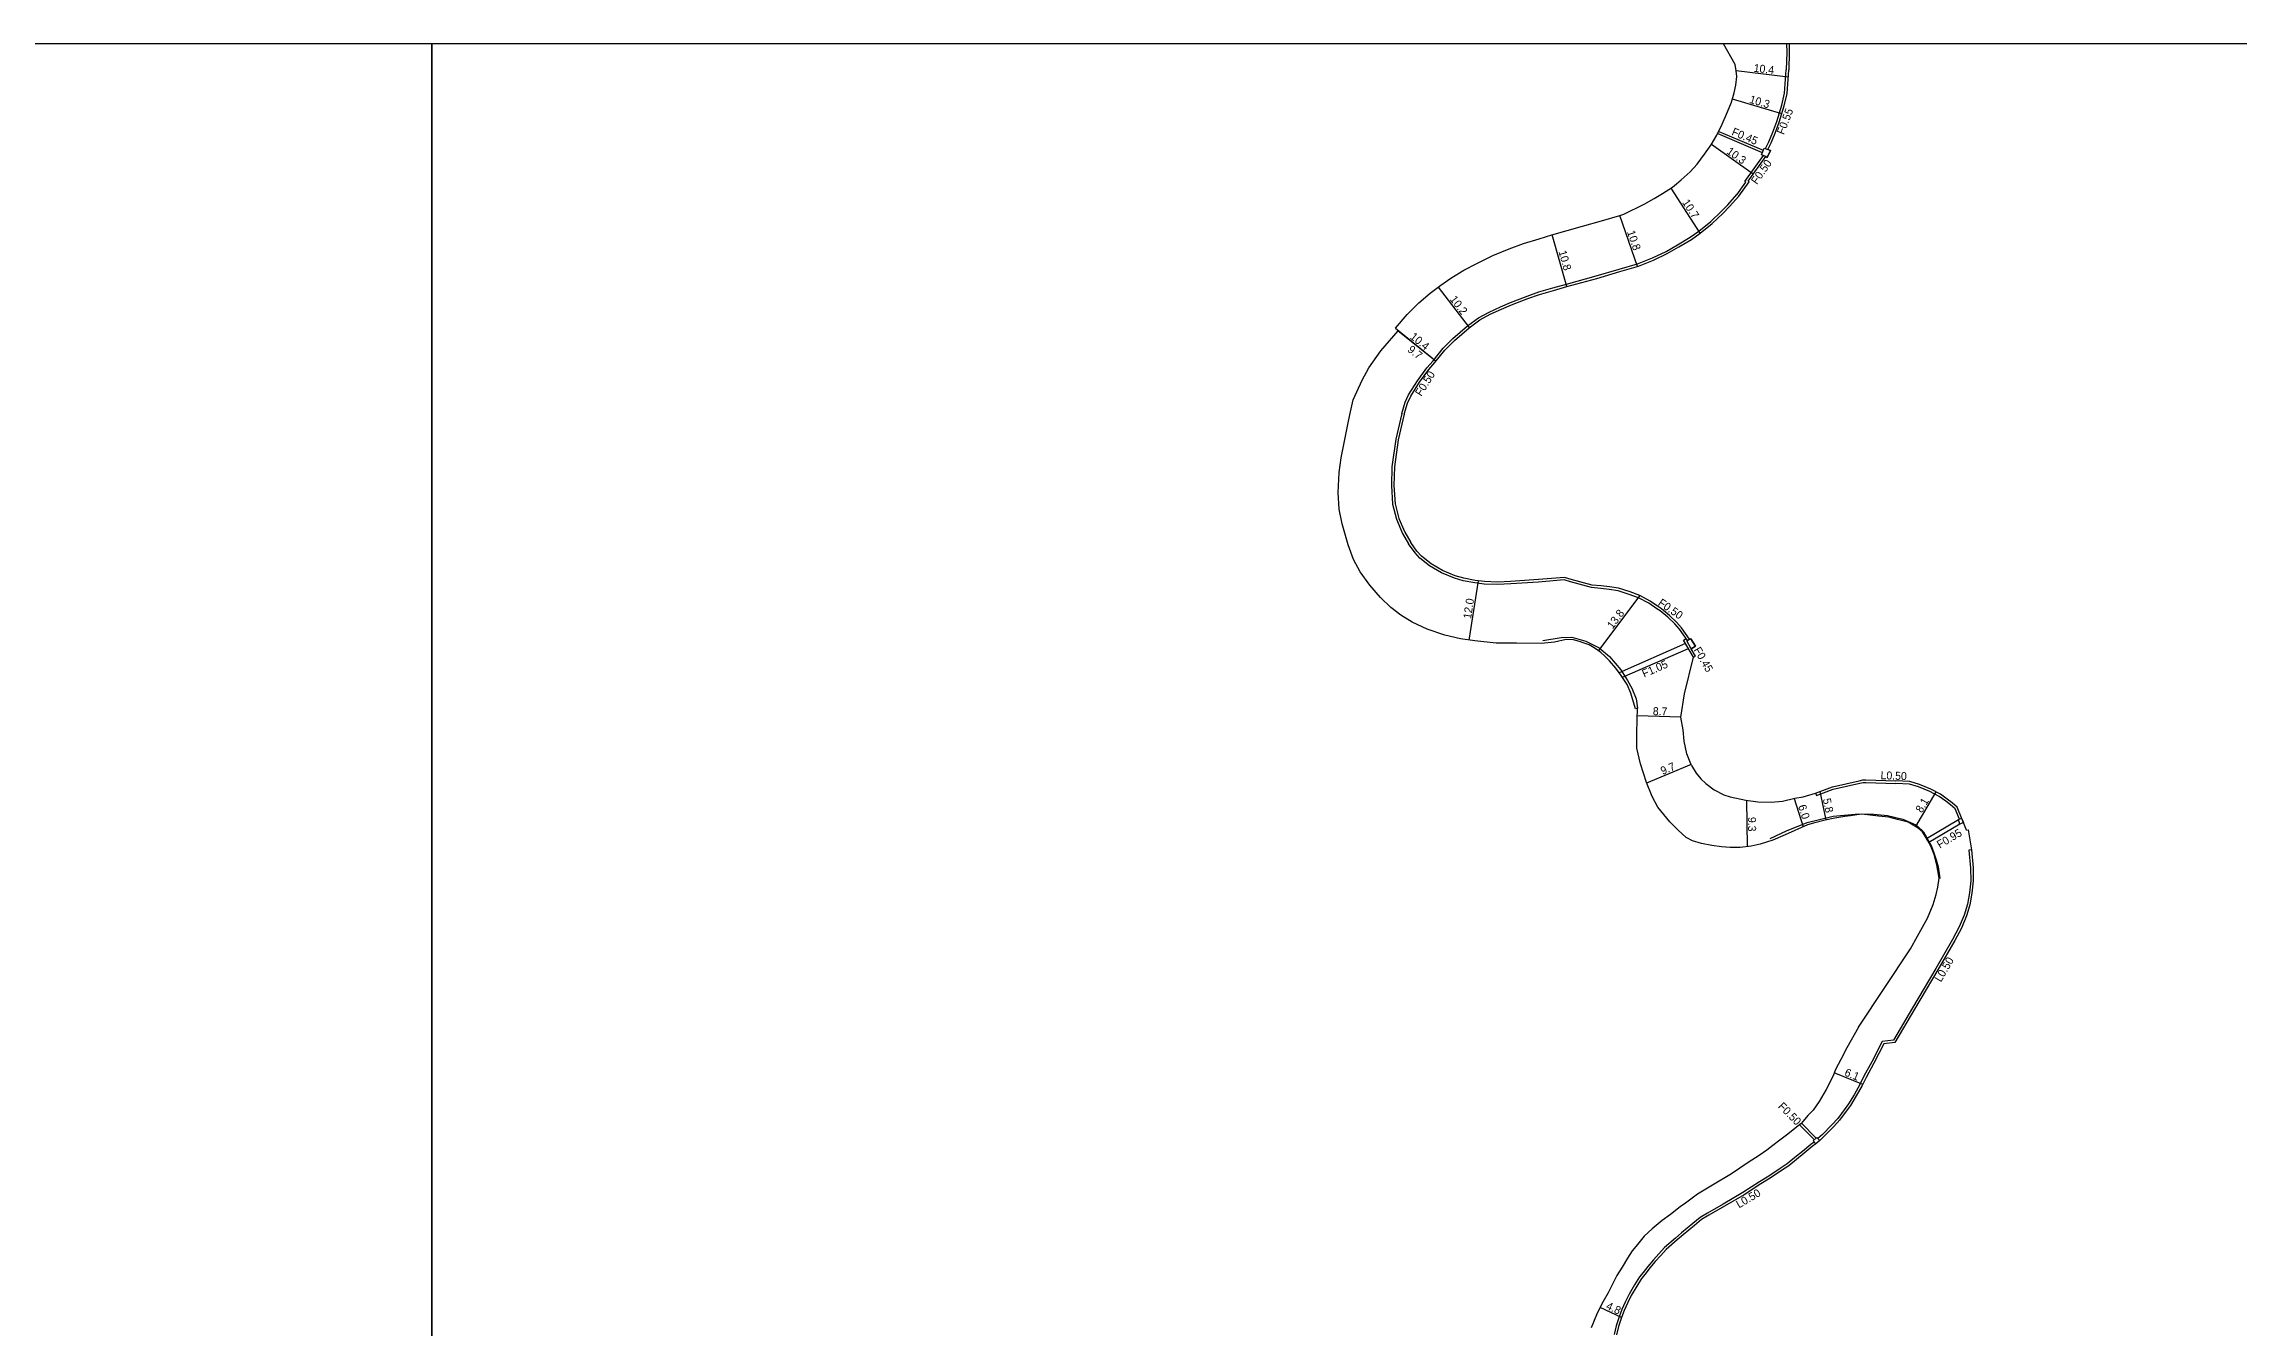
# Model space of a CAD drawing. Header units: metres. Extents: x -24000 to -20000, y -96000 to -93000.
# Drawn here: x -21677.6 to -21238.8, y -93256.7 to -93000 of the extents above; entities that cross this region are included whole.
import ezdxf

# ---------------------------------------------------------------- set-up
doc = ezdxf.new("R2010")
doc.units = ezdxf.units.M
doc.header["$LTSCALE"] = 2.5
for name, color, linetype in [('側溝・桝', 7, 'Continuous'), ('図郭', 7, 'Continuous'), ('幅員', 7, 'Continuous'), ('歩道・分離帯・安全施設', 7, 'Continuous'), ('道路', 7, 'Continuous')]:
    doc.layers.add(name, color=color, linetype=linetype)
doc.styles.get("Standard").update_dxf_attribs({"font": ''})
doc.styles.get('Standard').set_extended_font_data('@MS PGothic')

msp = doc.modelspace()

# ---------------------------------------------------------------- linework, layer by layer
at = {"layer": '側溝・桝'}
for points in [[(-21329.1, -93000), (-21329.05, -93001.69), (-21329.17, -93005.21)], [(-21332.63, -93019.6), (-21331.84, -93017.65), (-21331.02, -93015.51), (-21330.03, -93012.27), (-21329.48, -93009.87), (-21329.17, -93005.21)], [(-21333.29, -93020.94), (-21332.63, -93019.6)], [(-21339.04, -93030.19), (-21337.27, -93027.66), (-21337.41, -93027.54), (-21333.73, -93022.33)], [(-21401.04, -93064.81), (-21399.78, -93063.38), (-21397.79, -93060.89), (-21395.81, -93058.94), (-21392.87, -93056.38), (-21390.7, -93054.79), (-21388.58, -93053.64), (-21386.29, -93052.57), (-21384.29, -93051.73), (-21380.98, -93050.45), (-21378.66, -93049.62), (-21375.81, -93048.82), (-21373.13, -93048.04), (-21367.17, -93046.42), (-21362.55, -93045.05), (-21358.87, -93043.97), (-21355.89, -93042.78), (-21353.19, -93041.51), (-21350.88, -93040.19), (-21348.4, -93038.68), (-21346.66, -93037.45), (-21344.27, -93035.54), (-21342.2, -93033.55), (-21340.85, -93032.21), (-21339.01, -93030.14)], [(-21406.03, -93073.93), (-21405.38, -93071.67), (-21404.68, -93070.22), (-21402.91, -93067.41), (-21401.04, -93064.81)], [(-21406.03, -93073.93), (-21407.23, -93079.09), (-21408.02, -93084.57), (-21408.12, -93088.31), (-21407.88, -93092.06), (-21407.1, -93095.08), (-21405.89, -93097.92), (-21404.68, -93100)], [(-21348.92, -93119.33), (-21350.52, -93117.08), (-21351.45, -93116.02), (-21352.85, -93114.68), (-21354.37, -93113.42), (-21355.01, -93113), (-21356.65, -93111.87), (-21358.67, -93110.81), (-21360.57, -93110.1), (-21362.78, -93109.37), (-21364.57, -93109.1), (-21366.22, -93108.92), (-21368.09, -93108.75), (-21372.28, -93107.61), (-21373.57, -93107.22), (-21378.69, -93107.64), (-21384.26, -93108.03), (-21386.92, -93108.15), (-21389.57, -93108.06), (-21391.44, -93107.82), (-21393.76, -93107.37), (-21395.53, -93106.88), (-21398.13, -93105.79), (-21400.47, -93104.43), (-21402.46, -93102.84), (-21403.39, -93101.78), (-21404.68, -93100)], [(-21347.7, -93122.66), (-21349.68, -93119.24), (-21349.19, -93118.94)], [(-21323.28, -93149.86), (-21323.13, -93150.33), (-21319.74, -93149.09), (-21314.44, -93147.89), (-21313.75, -93147.72), (-21313.27, -93147.71), (-21307.27, -93147.93)], [(-21294.54, -93155.05), (-21295.38, -93152.97), (-21296.3, -93152.17), (-21297.25, -93151.45), (-21298.57, -93150.51), (-21300.46, -93149.54), (-21302.69, -93148.59), (-21304.49, -93148.05), (-21307.27, -93147.93)], [(-21292.12, -93161.23), (-21292.62, -93161.29), (-21292.28, -93164.85), (-21292.25, -93167.41), (-21292.52, -93169.82), (-21292.92, -93172.08), (-21293.56, -93174.25), (-21294.56, -93176.63), (-21295.9, -93179.13), (-21299.27, -93184.94), (-21303.92, -93192.79), (-21307.74, -93199.27), (-21309.99, -93199.57), (-21312.07, -93203.63), (-21313.61, -93206.48), (-21314.44, -93208.14), (-21315.58, -93210.19), (-21316.73, -93212.03), (-21317.55, -93213.2), (-21318.87, -93214.93), (-21320.03, -93216.21), (-21321.91, -93218.14), (-21322.81, -93218.96), (-21322.81, -93218.96)], [(-21323.56, -93219.65), (-21323.57, -93219.65), (-21324.27, -93220.15), (-21325.91, -93221.51), (-21327.44, -93222.77), (-21328.94, -93223.99), (-21330.39, -93224.91), (-21332.64, -93226.48), (-21334.48, -93227.6), (-21337.83, -93229.75), (-21341.77, -93232.07), (-21344.88, -93233.87), (-21346.38, -93234.75), (-21347.81, -93235.93), (-21350.1, -93237.82), (-21351.32, -93238.86), (-21353.5, -93240.77), (-21354.63, -93241.98), (-21355.72, -93243.2), (-21356.83, -93244.53), (-21357.79, -93245.74), (-21358.48, -93246.63), (-21359.49, -93248.2), (-21360.58, -93250.11), (-21361.37, -93251.67), (-21362.03, -93253.17), (-21362.57, -93254.59), (-21363.17, -93256.43), (-21363.59, -93258.12)]]:
    msp.add_lwpolyline(points, dxfattribs=at)
at = {"layer": '側溝・桝', "ltscale": 0.5}
for points in [[(-21342.86, -93017.91), (-21333.94, -93021.7)], [(-21342.66, -93017.5), (-21333.76, -93021.27)]]:
    msp.add_lwpolyline(points, dxfattribs=at)
at = {"layer": '側溝・桝', "ltscale": 0.5, "flags": 128}
for points in [[(-21333.58, -93020.83), (-21332.82, -93021.12), (-21332.31, -93021.32), (-21332.94, -93022.72), (-21333.26, -93022.52), (-21334.13, -93022.16)], [(-21349.04, -93119.41), (-21348.49, -93119.06), (-21348.21, -93118.97), (-21347.28, -93120.47), (-21348.14, -93120.97)], [(-21294.08, -93154.86), (-21293.72, -93155.75), (-21294.43, -93156.07), (-21294.73, -93155.12)], [(-21322.47, -93219.33), (-21323.25, -93220.04), (-21323.75, -93219.41), (-21323.03, -93218.73)]]:
    msp.add_lwpolyline(points, close=True, dxfattribs=at)
for points in [[(-21349.27, -93119.95), (-21362.55, -93125.78)], [(-21361.91, -93126.65), (-21348.71, -93120.91)], [(-21301.09, -93158.96), (-21294.73, -93155.12)], [(-21294.43, -93156.07), (-21300.64, -93159.76)], [(-21326.5, -93216.19), (-21323.52, -93219.18)], [(-21326.12, -93215.86), (-21323.17, -93218.86)]]:
    msp.add_lwpolyline(points, dxfattribs=at)
at = {"layer": '図郭'}
for points in [[(-22400, -93600), (-21600, -93600), (-21600, -93000), (-22400, -93000)], [(-21600, -93600), (-20800, -93600), (-20800, -93000), (-21600, -93000)]]:
    msp.add_lwpolyline(points, close=True, dxfattribs=at)
at = {"layer": '幅員', "flags": 128}
for points in [[(-21328.77, -93006.66), (-21339.14, -93005.42)], [(-21330.04, -93014.01), (-21339.93, -93011.03)], [(-21335.74, -93026.04), (-21344.09, -93020.1)], [(-21346.35, -93037.84), (-21352.18, -93028.85)], [(-21358.9, -93044.5), (-21362.45, -93034.32)], [(-21373, -93048.53), (-21375.94, -93038.18)], [(-21392.52, -93056.75), (-21398.73, -93048.64)], [(-21407.32, -93056.89), (-21399.18, -93063.44)], [(-21406.73, -93057.41), (-21399.18, -93063.44)], [(-21390.74, -93107.41), (-21392.6, -93119.24)], [(-21358.46, -93110.35), (-21366.72, -93121.36)], [(-21350.26, -93134.68), (-21358.94, -93134.41)], [(-21348.16, -93144.12), (-21357.07, -93147.85)], [(-21337.1, -93151.26), (-21336.99, -93160.57)], [(-21327.55, -93150.92), (-21325.75, -93156.6)], [(-21322.44, -93149.55), (-21321.23, -93155.22)], [(-21299.23, -93149.61), (-21303.31, -93156.56)], [(-21313.87, -93208.12), (-21319.54, -93205.8)], [(-21362.1, -93254.76), (-21366.4, -93252.74)]]:
    msp.add_lwpolyline(points, dxfattribs=at)
at = {"layer": '歩道・分離帯・安全施設', "ltscale": 0.5, "flags": 128}
for points in [[(-21377.83, -93119.34), (-21374.18, -93118.74), (-21372.03, -93118.65), (-21369.25, -93119.47), (-21366.59, -93120.8), (-21364.53, -93122.51), (-21362.21, -93125.21), (-21360.88, -93127.32), (-21360.02, -93128.86), (-21359.16, -93131), (-21358.89, -93132.86)], [(-21332.39, -93158.96), (-21329.13, -93157.41), (-21324.98, -93155.73), (-21319.75, -93154.44), (-21314.62, -93154.03), (-21311.64, -93154.04), (-21308.91, -93154.33), (-21305.84, -93155.09), (-21303.23, -93156.22)], [(-21302.96, -93156.4), (-21301.74, -93157.63), (-21301.01, -93158.83), (-21300.16, -93160.36), (-21299.62, -93161.78), (-21299.16, -93163.2), (-21298.8, -93164.59), (-21298.56, -93165.94), (-21298.46, -93166.91)]]:
    msp.add_lwpolyline(points, dxfattribs=at)
at = {"layer": '道路'}
for points in [[(-21301.36, -93158.49), (-21301.93, -93157.62), (-21302.76, -93156.88), (-21304.8, -93155.68), (-21306.9, -93155.11), (-21308.62, -93154.7), (-21310.68, -93154.48), (-21314.05, -93154.09), (-21315.07, -93154.17), (-21316.31, -93154.41), (-21317.47, -93154.54), (-21319.44, -93154.84), (-21321.34, -93155.24), (-21323.68, -93155.89), (-21324.92, -93156.22), (-21329.34, -93158.23), (-21331.86, -93159.3), (-21334.35, -93160.04), (-21336.2, -93160.47), (-21338.36, -93160.75), (-21340.34, -93160.75), (-21342.08, -93160.61), (-21344.01, -93160.35), (-21346.11, -93159.94), (-21347.87, -93159.42), (-21349.2, -93158.73), (-21350.79, -93157.28), (-21352.41, -93155.61), (-21354.82, -93152.65), (-21355.94, -93150.56), (-21357.11, -93147.76), (-21358.33, -93143.99), (-21359.04, -93140.89), (-21359.04, -93137.78), (-21358.96, -93135.25), (-21358.89, -93132.86), (-21359.31, -93133.02), (-21360.22, -93129.87), (-21360.95, -93128.11), (-21362.14, -93126.31), (-21363.24, -93124.87), (-21364.47, -93123.4), (-21365.53, -93122.41), (-21366.25, -93121.71), (-21366.96, -93121.18), (-21367.88, -93120.59), (-21368.59, -93120.23), (-21369.54, -93119.9), (-21370.5, -93119.55), (-21371.71, -93119.18), (-21373.17, -93119.14), (-21375.49, -93119.67), (-21378.14, -93119.94), (-21383.11, -93119.86), (-21387.18, -93119.86), (-21391.46, -93119.42), (-21394.28, -93118.98), (-21397.4, -93118.3), (-21400.93, -93117.04), (-21403.95, -93115.69), (-21406.26, -93114.26), (-21408.26, -93112.7), (-21410.27, -93110.7), (-21412.44, -93108.29), (-21414.34, -93105.58), (-21415.7, -93103.14), (-21416.76, -93100.23), (-21417.96, -93096.02), (-21418.54, -93093.08), (-21418.78, -93089.73), (-21418.57, -93085.76), (-21418.17, -93082.83), (-21416.81, -93076.11), (-21416.43, -93074.19), (-21415.73, -93071.21), (-21413.97, -93067.26), (-21412.65, -93064.78), (-21410.25, -93061.39), (-21406.73, -93057.41), (-21407.32, -93056.89), (-21404.96, -93054.16), (-21402.61, -93051.79), (-21400.35, -93049.88), (-21398.24, -93048.27), (-21396.25, -93046.86), (-21393.61, -93045.27), (-21391.05, -93043.93), (-21387.86, -93042.36), (-21384.57, -93040.98), (-21381.69, -93039.91), (-21378.57, -93038.99), (-21376.02, -93038.2), (-21369.93, -93036.47), (-21366.07, -93035.39), (-21362.43, -93034.31), (-21361.66, -93034.04), (-21357.59, -93032.08), (-21355.55, -93030.9), (-21353.89, -93029.96), (-21351.91, -93028.67), (-21351.09, -93028.01), (-21350.18, -93027.21), (-21348.37, -93025.59), (-21346.98, -93024.05), (-21345.47, -93022.05), (-21344.17, -93020.21), (-21343.03, -93018.26), (-21341.96, -93016.03), (-21340.89, -93013.61), (-21340.13, -93011.69), (-21339.55, -93009.78), (-21339.24, -93008.23), (-21339.04, -93006.53), (-21339.14, -93005.42), (-21339.4, -93004.14), (-21341.71, -93000)], [(-21328.6, -93000), (-21328.55, -93001.69), (-21328.67, -93005.22)], [(-21332.18, -93019.82), (-21331.37, -93017.83), (-21330.55, -93015.68), (-21329.55, -93012.39), (-21328.99, -93009.95), (-21328.67, -93005.22)], [(-21338.63, -93030.47), (-21336.6, -93027.58), (-21336.74, -93027.46), (-21333.26, -93022.52), (-21332.94, -93022.72), (-21332.31, -93021.32), (-21332.82, -93021.12), (-21332.18, -93019.82)], [(-21400.66, -93065.15), (-21399.4, -93063.7), (-21397.42, -93061.23), (-21395.47, -93059.31), (-21392.55, -93056.77), (-21390.44, -93055.21), (-21388.35, -93054.08), (-21386.09, -93053.03), (-21384.11, -93052.19), (-21380.81, -93050.91), (-21378.51, -93050.1), (-21375.67, -93049.31), (-21373, -93048.53), (-21367.03, -93046.9), (-21362.41, -93045.53), (-21358.71, -93044.44), (-21355.69, -93043.24), (-21352.96, -93041.95), (-21350.62, -93040.62), (-21348.13, -93039.1), (-21346.36, -93037.85), (-21343.94, -93035.92), (-21341.85, -93033.91), (-21340.49, -93032.55), (-21338.63, -93030.47)], [(-21405.54, -93074.04), (-21404.91, -93071.85), (-21404.24, -93070.46), (-21402.5, -93067.69), (-21400.66, -93065.15)], [(-21405.54, -93074.04), (-21406.74, -93079.18), (-21407.52, -93084.61), (-21407.62, -93088.3), (-21407.39, -93091.98), (-21406.62, -93094.91), (-21405.44, -93097.69), (-21404.24, -93099.75)], [(-21347.7, -93122.66), (-21347.28, -93122.48), (-21348.14, -93120.97), (-21347.28, -93120.47), (-21348.21, -93118.97), (-21348.49, -93119.06), (-21350.12, -93116.77), (-21351.09, -93115.67), (-21352.51, -93114.31), (-21354.07, -93113.02), (-21354.73, -93112.59), (-21356.39, -93111.44), (-21358.46, -93110.35), (-21360.4, -93109.63), (-21362.67, -93108.88), (-21364.51, -93108.61), (-21366.17, -93108.43), (-21368, -93108.26), (-21372.14, -93107.13), (-21373.52, -93106.72), (-21378.73, -93107.15), (-21384.29, -93107.53), (-21386.92, -93107.65), (-21389.53, -93107.56), (-21391.37, -93107.33), (-21393.64, -93106.88), (-21395.36, -93106.41), (-21397.91, -93105.34), (-21400.19, -93104.01), (-21402.11, -93102.48), (-21403, -93101.47), (-21404.24, -93099.75)], [(-21348.07, -93144.32), (-21349.03, -93142.02), (-21349.59, -93139.48), (-21349.76, -93137.18), (-21350.26, -93134.68), (-21349.52, -93129.97), (-21347.7, -93122.66)], [(-21348.07, -93144.32), (-21347.18, -93145.85), (-21346.23, -93146.99), (-21345.26, -93147.95), (-21343.54, -93149.18), (-21341.63, -93150.22), (-21340.38, -93150.63), (-21337.21, -93151.24), (-21334.82, -93151.58), (-21332.15, -93151.67), (-21329.9, -93151.45), (-21327.42, -93150.89), (-21325.76, -93150.58), (-21323.28, -93149.86), (-21319.89, -93148.61), (-21314.55, -93147.4), (-21313.82, -93147.22), (-21313.27, -93147.21), (-21307.25, -93147.43)], [(-21293.11, -93157.27), (-21294.96, -93152.68), (-21295.99, -93151.78), (-21296.95, -93151.05), (-21298.31, -93150.08), (-21300.24, -93149.09), (-21302.52, -93148.11), (-21304.41, -93147.56), (-21307.25, -93147.43)], [(-21314.74, -93196.68), (-21317.04, -93200.83), (-21318.27, -93203.17), (-21319.28, -93205.15), (-21319.79, -93206.41)], [(-21309.67, -93200.03), (-21311.62, -93203.86), (-21313.16, -93206.71), (-21313.99, -93208.37), (-21315.15, -93210.44), (-21316.31, -93212.31), (-21317.15, -93213.49), (-21318.48, -93215.25), (-21319.66, -93216.55), (-21321.56, -93218.5), (-21322.47, -93219.33), (-21323.25, -93220.04), (-21323.97, -93220.55), (-21325.59, -93221.89), (-21327.12, -93223.16), (-21328.64, -93224.4), (-21330.12, -93225.33), (-21332.37, -93226.9), (-21334.22, -93228.02), (-21337.57, -93230.18), (-21341.52, -93232.5), (-21344.63, -93234.3), (-21346.09, -93235.16), (-21347.49, -93236.31), (-21349.78, -93238.21), (-21350.99, -93239.23), (-21353.15, -93241.13), (-21354.26, -93242.31), (-21355.34, -93243.53), (-21356.44, -93244.84), (-21357.39, -93246.05), (-21358.07, -93246.92), (-21359.06, -93248.46), (-21360.14, -93250.35), (-21360.92, -93251.88), (-21361.57, -93253.36), (-21362.1, -93254.76), (-21362.68, -93256.57), (-21363.1, -93258.23)], [(-21319.79, -93206.41), (-21321.2, -93209.16), (-21322.59, -93211.52), (-21323.77, -93213.29), (-21324.84, -93214.35), (-21325.75, -93215.49), (-21326.26, -93216), (-21327.12, -93216.66), (-21328.85, -93218.08), (-21330.45, -93219.26), (-21331.82, -93220.32), (-21333.01, -93221.25), (-21334.59, -93222.31), (-21336.77, -93223.74), (-21340.1, -93225.99), (-21343.92, -93228.25), (-21346.87, -93230.1), (-21349.3, -93231.85), (-21350.36, -93232.6), (-21352.31, -93234.13), (-21353.97, -93235.34), (-21355.97, -93237), (-21357.55, -93238.5), (-21358.87, -93240.17), (-21359.96, -93241.39), (-21360.92, -93242.87), (-21361.98, -93244.68), (-21363.03, -93246.37), (-21364.12, -93248.48), (-21364.78, -93249.8), (-21365.78, -93251.53), (-21366.5, -93252.94), (-21367.09, -93254.22), (-21368.19, -93256.79)]]:
    msp.add_lwpolyline(points, dxfattribs=at)
at = {"layer": '道路', "ltscale": 0.5, "flags": 128}
for points in [[(-21314.74, -93196.68), (-21304.31, -93181.02), (-21302.92, -93178.44), (-21300.93, -93174.89), (-21299.79, -93172.11), (-21299.19, -93170.16), (-21298.85, -93168.64), (-21298.59, -93166.87), (-21299.05, -93164.18), (-21299.6, -93162.16), (-21300.24, -93160.46), (-21300.91, -93159.28), (-21301.36, -93158.49)], [(-21293.11, -93157.27), (-21292.78, -93157.19), (-21292.12, -93161.23), (-21291.78, -93164.83), (-21291.75, -93167.43), (-21292.02, -93169.9), (-21292.43, -93172.19), (-21293.08, -93174.42), (-21294.11, -93176.85), (-21295.46, -93179.37), (-21298.84, -93185.19), (-21303.49, -93193.05), (-21307.43, -93199.73), (-21309.67, -93200.03)]]:
    msp.add_lwpolyline(points, dxfattribs=at)

# ---------------------------------------------------------------- texts
at = {"layer": '側溝・桝'}
for s, rotation, p in [('F0.55', 69.092, (-21329.62, -93018.28)), ('F0.45', 337.0335, (-21340.21, -93018.17)), ('F0.50', 54.7763, (-21335.03, -93028.24)), ('F0.50', 57.8122, (-21402.15, -93070.61)), ('F0.50', 325.3746, (-21354.93, -93112.15)), ('F0.45', 299.6777, (-21347.73, -93121.2)), ('F1.05', 23.5004, (-21357.57, -93126.78)), ('L0.50', 357.8826, (-21310.31, -93147.07)), ('F0.95', 30.7054, (-21298.45, -93160.99)), ('L0.50', 59.3546, (-21298.23, -93187.78)), ('F0.50', 314.4048, (-21330.9, -93212.62)), ('L0.50', 30.4105, (-21338.61, -93232.94))]:
    msp.add_text(s, height=1.6, rotation=rotation, dxfattribs=at).set_placement(p)
at = {"layer": '幅員'}
for s, rotation, p in [('10.4', 353.1705, (-21335.73, -93005.57)), ('10.3', 343.2676, (-21336.64, -93011.76)), ('10.3', 324.5938, (-21341.23, -93021.82)), ('10.7', 302.9858, (-21350.03, -93031.71)), ('10.8', 285.8578, (-21374.72, -93041.55)), ('10.8', 289.2189, (-21361.03, -93037.62)), ('10.2', 307.3937, (-21396.52, -93051.11)), ('10.4', 321.2005, (-21404.52, -93058.83)), ('9.7', 321.4001, (-21405.01, -93061.41)), ('12.0', 81.1057, (-21392.2, -93115.08)), ('13.8', 53.1231, (-21363.88, -93117.15)), ('8.7', 358.2172, (-21355.86, -93134.25)), ('9.7', 22.7105, (-21353.88, -93146.24)), ('5.8', 282.0055, (-21321.86, -93151.07)), ('8.1', 59.5311, (-21302.05, -93153.93)), ('9.3', 270.6929, (-21336.81, -93154.64)), ('6.0', 287.5837, (-21326.8, -93152.45)), ('6.1', 337.7894, (-21317.64, -93206.31)), ('4.8', 334.9298, (-21365.33, -93252.97))]:
    msp.add_text(s, height=1.6, rotation=rotation, dxfattribs=at).set_placement(p)

doc.saveas('drawing.dxf')
